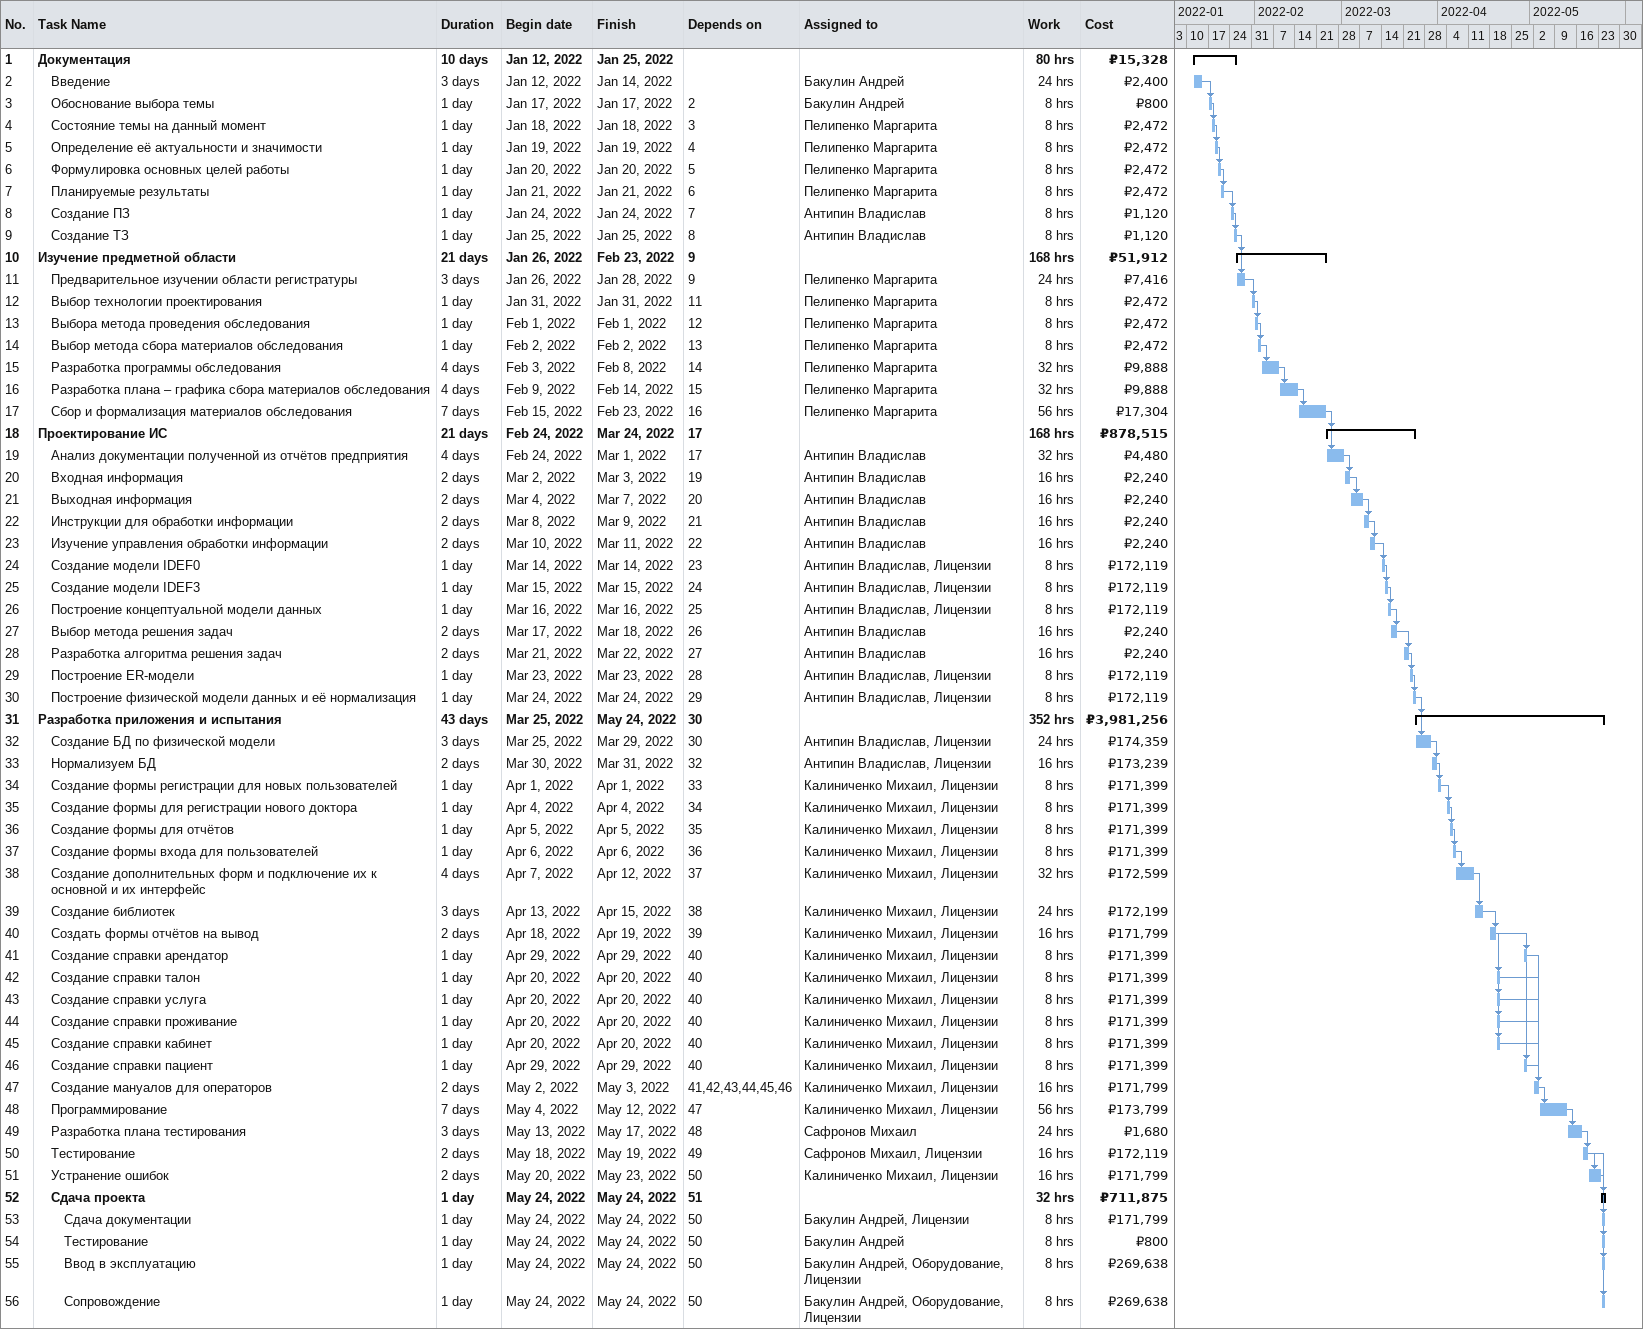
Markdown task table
| ID | Level | Task | Duration | Start | Finish | Predecessors | Resources | Work (h) | Cost (₽) |
|---|---|---|---|---|---|---|---|---|---|
| 1 | 1 | **Документация** | 10d | 2022-01-12 | 2022-01-25 |  |  | 80 | 15328 |
| 2 | 2 | Введение | 3d | 2022-01-12 | 2022-01-14 |  | Бакулин Андрей | 24 | 2400 |
| 3 | 2 | Обоснование выбора темы | 1d | 2022-01-17 | 2022-01-17 | 2 | Бакулин Андрей | 8 | 800 |
| 4 | 2 | Состояние темы на данный момент | 1d | 2022-01-18 | 2022-01-18 | 3 | Пелипенко Маргарита | 8 | 2472 |
| 5 | 2 | Определение её актуальности и значимости | 1d | 2022-01-19 | 2022-01-19 | 4 | Пелипенко Маргарита | 8 | 2472 |
| 6 | 2 | Формулировка основных целей работы | 1d | 2022-01-20 | 2022-01-20 | 5 | Пелипенко Маргарита | 8 | 2472 |
| 7 | 2 | Планируемые результаты | 1d | 2022-01-21 | 2022-01-21 | 6 | Пелипенко Маргарита | 8 | 2472 |
| 8 | 2 | Создание ПЗ | 1d | 2022-01-24 | 2022-01-24 | 7 | Антипин Владислав | 8 | 1120 |
| 9 | 2 | Создание ТЗ | 1d | 2022-01-25 | 2022-01-25 | 8 | Антипин Владислав | 8 | 1120 |
| 10 | 1 | **Изучение предметной области** | 21d | 2022-01-26 | 2022-02-23 | 9 |  | 168 | 51912 |
| 11 | 2 | Предварительное изучении области регистратуры | 3d | 2022-01-26 | 2022-01-28 | 9 | Пелипенко Маргарита | 24 | 7416 |
| 12 | 2 | Выбор технологии проектирования | 1d | 2022-01-31 | 2022-01-31 | 11 | Пелипенко Маргарита | 8 | 2472 |
| 13 | 2 | Выбора метода проведения обследования | 1d | 2022-02-01 | 2022-02-01 | 12 | Пелипенко Маргарита | 8 | 2472 |
| 14 | 2 | Выбор метода сбора материалов обследования | 1d | 2022-02-02 | 2022-02-02 | 13 | Пелипенко Маргарита | 8 | 2472 |
| 15 | 2 | Разработка программы обследования | 4d | 2022-02-03 | 2022-02-08 | 14 | Пелипенко Маргарита | 32 | 9888 |
| 16 | 2 | Разработка плана – графика сбора материалов обследования | 4d | 2022-02-09 | 2022-02-14 | 15 | Пелипенко Маргарита | 32 | 9888 |
| 17 | 2 | Сбор и формализация материалов обследования | 7d | 2022-02-15 | 2022-02-23 | 16 | Пелипенко Маргарита | 56 | 17304 |
| 18 | 1 | **Проектирование ИС** | 21d | 2022-02-24 | 2022-03-24 | 17 |  | 168 | 878515 |
| 19 | 2 | Анализ документации полученной из отчётов предприятия | 4d | 2022-02-24 | 2022-03-01 | 17 | Антипин Владислав | 32 | 4480 |
| 20 | 2 | Входная информация | 2d | 2022-03-02 | 2022-03-03 | 19 | Антипин Владислав | 16 | 2240 |
| 21 | 2 | Выходная информация | 2d | 2022-03-04 | 2022-03-07 | 20 | Антипин Владислав | 16 | 2240 |
| 22 | 2 | Инструкции для обработки информации | 2d | 2022-03-08 | 2022-03-09 | 21 | Антипин Владислав | 16 | 2240 |
| 23 | 2 | Изучение управления обработки информации | 2d | 2022-03-10 | 2022-03-11 | 22 | Антипин Владислав | 16 | 2240 |
| 24 | 2 | Создание модели IDEF0 | 1d | 2022-03-14 | 2022-03-14 | 23 | Антипин Владислав, Лицензии | 8 | 172119 |
| 25 | 2 | Создание модели IDEF3 | 1d | 2022-03-15 | 2022-03-15 | 24 | Антипин Владислав, Лицензии | 8 | 172119 |
| 26 | 2 | Построение концептуальной модели данных | 1d | 2022-03-16 | 2022-03-16 | 25 | Антипин Владислав, Лицензии | 8 | 172119 |
| 27 | 2 | Выбор метода решения задач | 2d | 2022-03-17 | 2022-03-18 | 26 | Антипин Владислав | 16 | 2240 |
| 28 | 2 | Разработка алгоритма решения задач | 2d | 2022-03-21 | 2022-03-22 | 27 | Антипин Владислав | 16 | 2240 |
| 29 | 2 | Построение ER-модели | 1d | 2022-03-23 | 2022-03-23 | 28 | Антипин Владислав, Лицензии | 8 | 172119 |
| 30 | 2 | Построение физической модели данных и её нормализация | 1d | 2022-03-24 | 2022-03-24 | 29 | Антипин Владислав, Лицензии | 8 | 172119 |
| 31 | 1 | **Разработка приложения и испытания** | 43d | 2022-03-25 | 2022-05-24 | 30 |  | 352 | 3981256 |
| 32 | 2 | Создание БД по физической модели | 3d | 2022-03-25 | 2022-03-29 | 30 | Антипин Владислав, Лицензии | 24 | 174359 |
| 33 | 2 | Нормализуем БД | 2d | 2022-03-30 | 2022-03-31 | 32 | Антипин Владислав, Лицензии | 16 | 173239 |
| 34 | 2 | Создание формы регистрации для новых пользователей | 1d | 2022-04-01 | 2022-04-01 | 33 | Калиниченко Михаил, Лицензии | 8 | 171399 |
| 35 | 2 | Создание формы для регистрации нового доктора | 1d | 2022-04-04 | 2022-04-04 | 34 | Калиниченко Михаил, Лицензии | 8 | 171399 |
| 36 | 2 | Создание формы для отчётов | 1d | 2022-04-05 | 2022-04-05 | 35 | Калиниченко Михаил, Лицензии | 8 | 171399 |
| 37 | 2 | Создание формы входа для пользователей | 1d | 2022-04-06 | 2022-04-06 | 36 | Калиниченко Михаил, Лицензии | 8 | 171399 |
| 38 | 2 | Создание дополнительных форм и подключение их к основной и их интерфейс | 4d | 2022-04-07 | 2022-04-12 | 37 | Калиниченко Михаил, Лицензии | 32 | 172599 |
| 39 | 2 | Создание библиотек | 3d | 2022-04-13 | 2022-04-15 | 38 | Калиниченко Михаил, Лицензии | 24 | 172199 |
| 40 | 2 | Создать формы отчётов на вывод | 2d | 2022-04-18 | 2022-04-19 | 39 | Калиниченко Михаил, Лицензии | 16 | 171799 |
| 41 | 2 | Создание справки арендатор | 1d | 2022-04-29 | 2022-04-29 | 40 | Калиниченко Михаил, Лицензии | 8 | 171399 |
| 42 | 2 | Создание справки талон | 1d | 2022-04-20 | 2022-04-20 | 40 | Калиниченко Михаил, Лицензии | 8 | 171399 |
| 43 | 2 | Создание справки услуга | 1d | 2022-04-20 | 2022-04-20 | 40 | Калиниченко Михаил, Лицензии | 8 | 171399 |
| 44 | 2 | Создание справки проживание | 1d | 2022-04-20 | 2022-04-20 | 40 | Калиниченко Михаил, Лицензии | 8 | 171399 |
| 45 | 2 | Создание справки кабинет | 1d | 2022-04-20 | 2022-04-20 | 40 | Калиниченко Михаил, Лицензии | 8 | 171399 |
| 46 | 2 | Создание справки пациент | 1d | 2022-04-29 | 2022-04-29 | 40 | Калиниченко Михаил, Лицензии | 8 | 171399 |
| 47 | 2 | Создание мануалов для операторов | 2d | 2022-05-02 | 2022-05-03 | 41, 42, 43, 44, 45, 46 | Калиниченко Михаил, Лицензии | 16 | 171799 |
| 48 | 2 | Программирование | 7d | 2022-05-04 | 2022-05-12 | 47 | Калиниченко Михаил, Лицензии | 56 | 173799 |
| 49 | 2 | Разработка плана тестирования | 3d | 2022-05-13 | 2022-05-17 | 48 | Сафронов Михаил | 24 | 1680 |
| 50 | 2 | Тестирование | 2d | 2022-05-18 | 2022-05-19 | 49 | Сафронов Михаил, Лицензии | 16 | 172119 |
| 51 | 2 | Устранение ошибок | 2d | 2022-05-20 | 2022-05-23 | 50 | Калиниченко Михаил, Лицензии | 16 | 171799 |
| 52 | 2 | **Сдача проекта** | 1d | 2022-05-24 | 2022-05-24 | 51 |  | 32 | 711875 |
| 53 | 3 | Сдача документации | 1d | 2022-05-24 | 2022-05-24 | 50 | Бакулин Андрей, Лицензии | 8 | 171799 |
| 54 | 3 | Тестирование | 1d | 2022-05-24 | 2022-05-24 | 50 | Бакулин Андрей | 8 | 800 |
| 55 | 3 | Ввод в эксплуатацию | 1d | 2022-05-24 | 2022-05-24 | 50 | Бакулин Андрей, Оборудование, Лицензии | 8 | 269638 |
| 56 | 3 | Сопровождение | 1d | 2022-05-24 | 2022-05-24 | 50 | Бакулин Андрей, Оборудование, Лицензии | 8 | 269638 |
